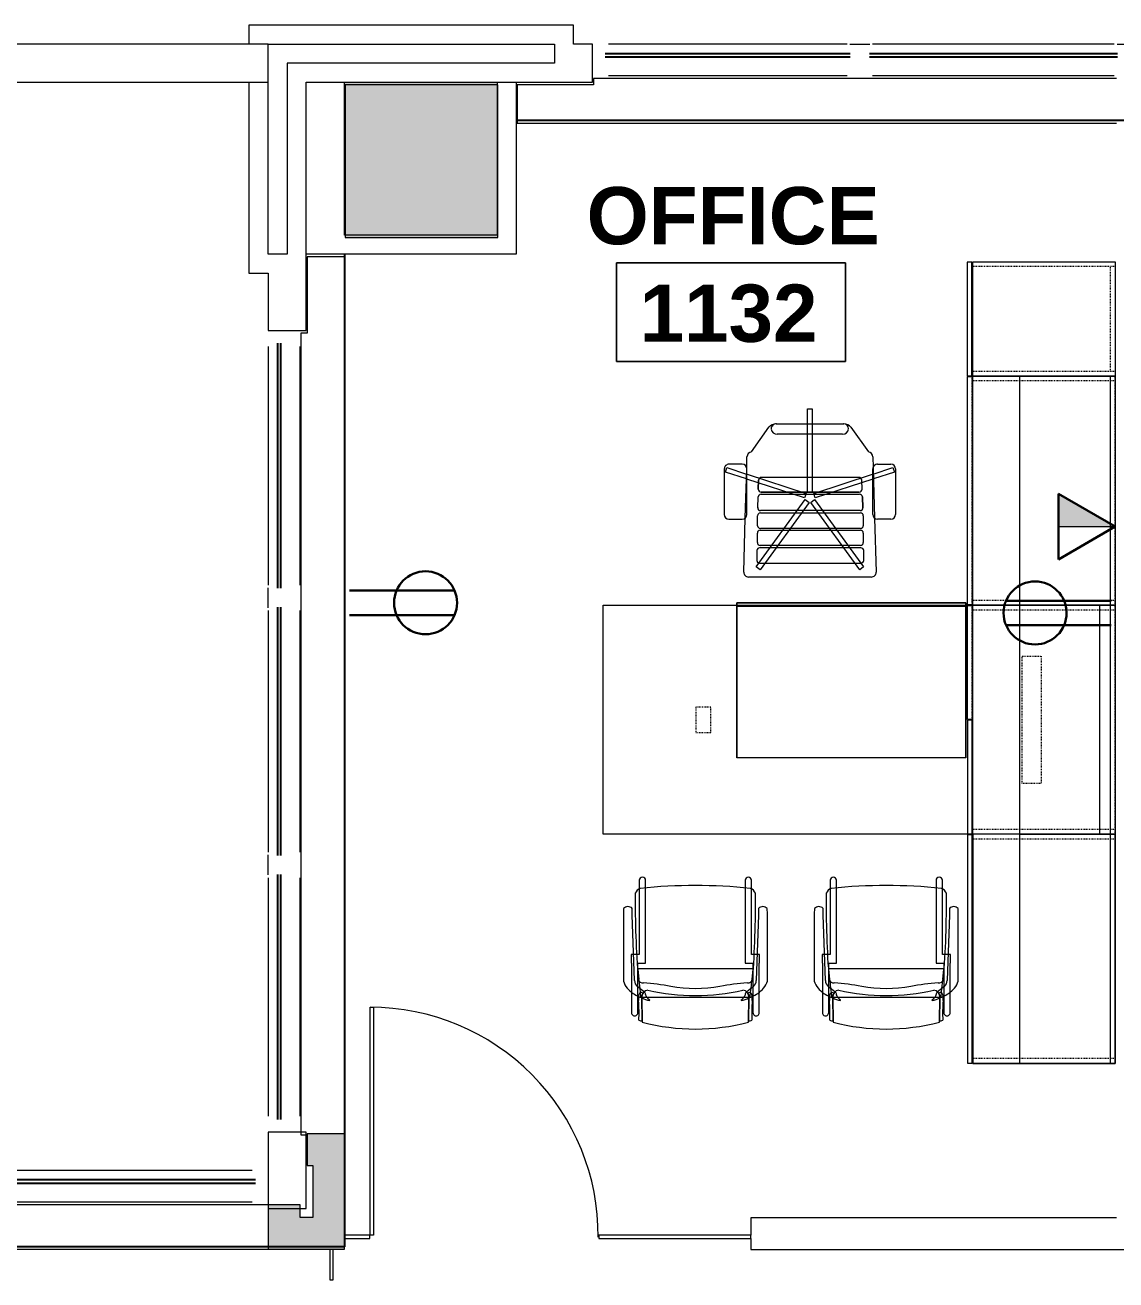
# Model space of a CAD drawing. Header units: inches. Extents: x -1221 to 179, y -822 to 880.
# Drawn here: x -846.2 to -674.8, y 656.5 to 853.7 of the extents above; entities that cross this region are included whole.
import ezdxf
from ezdxf.xclip import XClip

# ---------------------------------------------------------------- set-up
doc = ezdxf.new("R2010")
doc.units = ezdxf.units.IN
doc.header["$MEASUREMENT"] = 0
doc.header["$XCLIPFRAME"] = 2
doc.linetypes.add('L1$0$2DASHES', pattern=[163.199999, 71.999999, -24, 9.6, -24, 9.6, -24])
doc.linetypes.add('X1$0$Dash', pattern=[0.25, 0.125, -0.125])
doc.layers.add('L1$0$A-Anno-Revs-FinF', color=181, linetype='Continuous')
doc.layers.add('L1$0$GLZ_GLAZING', color=7, linetype='Continuous')
for name, color, linetype, lineweight in [('L1$0$ArchiCAD Windows_Pen_No__4', 4, 'Continuous', 9), ('L1$0$BB Columns_Pen_No__3', 7, 'Continuous', 20), ('L1$0$BB Columns_Pen_No__7', 7, 'Continuous', 20), ('L1$0$BB Columns_Pen_No__95', 8, 'Continuous', 20), ('L1$0$BB Shell_Pen_No__100', 7, 'Continuous', 20), ('L1$0$BB Shell_Pen_No__95', 8, 'Continuous', 20), ('X1$0$18_0109_REV_dwg _7_', 8, 'Continuous', 9), ('X1$0$A-ANNO-NOTE', 131, 'Continuous', 30), ('X1$0$A-AREA-IDEN', 2, 'Continuous', 9), ('X1$0$A-DOOR', 31, 'Continuous', 13), ('X1$0$A-WALL', 113, 'Continuous', 9), ('X1$0$A-WALL-PATT', 111, 'Continuous', 13), ('X1$0$I-FURN', 30, 'Continuous', 9), ('X1$0$I-FURN-PNLS', 30, 'X1$0$Dash', 9), ('X1$0$I-WALL', 2, 'Continuous', 9), ('X1$0$S-COLS', 52, 'Continuous', 9)]:
    doc.layers.add(name, color=color, linetype=linetype, lineweight=lineweight)
doc.styles.add('X1$0$Swis721 Lt BT_B', font='', dxfattribs={"height": 9})
doc.styles.get('X1$0$Swis721 Lt BT_B').set_extended_font_data('Swis721 Lt BT', bold=True)

# ---------------------------------------------------------------- blocks, each defined once
blk = doc.blocks.new('L1$0$window-fixed')
at = {"layer": 'L1$0$ArchiCAD Windows_Pen_No__4', "linetype": 'L1$0$2DASHES'}
for p, q in [((-6723.6, 3788.31), (-6761.1, 3788.31)), ((-6681.6, 3788.31), (-6719.6, 3788.31)), ((-6640.1, 3788.31), (-6677.6, 3788.31)), ((-6723.6, 3783.31), (-6761.1, 3783.31)), ((-6681.6, 3783.31), (-6719.6, 3783.31)), ((-6640.09, 3783.31), (-6677.6, 3783.31))]:
    blk.add_line(p, q, dxfattribs=at)
at = {"layer": 'L1$0$ArchiCAD Windows_Pen_No__4', "linetype": 'Continuous'}
for p, q in [((-6723.17, 3788.31), (-6721.6, 3788.31)), ((-6721.6, 3788.31), (-6720.02, 3788.31)), ((-6681.17, 3788.31), (-6679.6, 3788.31)), ((-6679.6, 3788.31), (-6678.02, 3788.31))]:
    blk.add_line(p, q, dxfattribs=at)
at = {"layer": 'L1$0$GLZ_GLAZING', "color": 30, "linetype": 'Continuous'}
for p, q in [((-6723.1, 3786.81), (-6761.6, 3786.81)), ((-6681.1, 3786.81), (-6720.1, 3786.81)), ((-6639.59, 3786.81), (-6678.1, 3786.81)), ((-6761.6, 3786.32), (-6723.1, 3786.31)), ((-6720.1, 3786.32), (-6681.1, 3786.31)), ((-6678.1, 3786.32), (-6639.6, 3786.31))]:
    blk.add_line(p, q, dxfattribs=at)
at = {"layer": 'L1$0$GLZ_GLAZING', "color": 30, "linetype": 'Continuous', "const_width": 0.00174}
for points in [[(-6763.6, 3783.31), (-6761.1, 3783.31), (-6761.1, 3786.06), (-6761.6, 3786.06), (-6761.6, 3787.06), (-6761.1, 3787.06), (-6761.1, 3788.31), (-6763.6, 3788.31), (-6763.6, 3787.06), (-6763.6, 3787.06), (-6763.6, 3786.06), (-6763.6, 3786.06)], [(-6723.1, 3786.06), (-6723.1, 3787.06), (-6761.6, 3787.06), (-6761.6, 3786.07), (-6723.1, 3786.06)], [(-6719.6, 3783.31), (-6723.6, 3783.31), (-6723.6, 3786.06), (-6723.1, 3786.06), (-6723.1, 3787.06), (-6723.6, 3787.06), (-6723.6, 3788.31), (-6719.6, 3788.31), (-6719.6, 3787.06), (-6720.1, 3787.06), (-6720.1, 3786.06), (-6719.6, 3786.06)], [(-6681.1, 3786.06), (-6681.1, 3787.06), (-6720.1, 3787.06), (-6720.1, 3786.07), (-6681.59, 3786.06)], [(-6677.6, 3783.31), (-6681.6, 3783.31), (-6681.6, 3786.06), (-6681.1, 3786.06), (-6681.1, 3787.06), (-6681.6, 3787.06), (-6681.6, 3788.31), (-6677.6, 3788.31), (-6677.6, 3787.06), (-6678.1, 3787.06), (-6678.1, 3786.06), (-6677.6, 3786.06)], [(-6639.59, 3786.06), (-6639.59, 3787.06), (-6678.1, 3787.06), (-6678.1, 3786.07), (-6639.59, 3786.06)]]:
    blk.add_lwpolyline(points, close=True, dxfattribs=at)
blk.add_lwpolyline([(-6637.6, 3783.31), (-6637.6, 3788.31), (-6640.1, 3788.31), (-6640.09, 3787.06), (-6639.59, 3787.06), (-6639.59, 3786.06), (-6640.09, 3786.06), (-6640.09, 3783.31), (-6637.6, 3783.31)], dxfattribs=at)
blk = doc.blocks.new('L1')
at = {"layer": 'L1$0$BB Columns_Pen_No__95', "linetype": 'Continuous', "lineweight": 0, "true_color": 0x3f3f3f}
blk.add_hatch(color=250, dxfattribs=at).paths.add_polyline_path([(-7162.69, 3767.32), (-7162.69, 3743.32), (-7138.69, 3743.32), (-7138.69, 3767.32)])
at = {"layer": 'L1$0$A-Anno-Revs-FinF'}
for p, q in [((-6985.69, 3761.32), (-7135.69, 3761.32)), ((-7162.69, 3740.32), (-7162.69, 3590.32)), ((-7162.69, 3590.32), (-7162.69, 3584.32)), ((-7162.69, 3584.32), (-7315.69, 3584.32))]:
    blk.add_line(p, q, dxfattribs=at)
at = {"layer": 'L1$0$BB Columns_Pen_No__3', "linetype": 'Continuous'}
for p, q in [((-7135.69, 3767.32), (-7135.69, 3740.32)), ((-7135.69, 3740.32), (-7168.69, 3740.32))]:
    blk.add_line(p, q, dxfattribs=at)
at = {"layer": 'L1$0$BB Columns_Pen_No__7', "linetype": 'Continuous', "flags": 128}
blk.add_lwpolyline([(-7162.69, 3767.32), (-7138.69, 3767.32), (-7138.69, 3743.32), (-7162.69, 3743.32)], close=True, dxfattribs=at)
at = {"layer": 'L1$0$BB Shell_Pen_No__100', "linetype": 'Continuous', "flags": 128}
for points in [[(-7177.69, 3776.32), (-7177.69, 3773.32)], [(-7126.69, 3776.32), (-7177.69, 3776.32)], [(-7126.69, 3773.32), (-7126.69, 3776.32)], [(-7174.69, 3740.32), (-7174.69, 3773.32)], [(-7174.69, 3773.32), (-7129.69, 3773.32)], [(-7168.69, 3767.32), (-7123.69, 3767.32), (-7123.69, 3773.32)], [(-7129.69, 3773.32), (-7129.69, 3770.32)], [(-7123.69, 3773.32), (-7126.69, 3773.32)], [(-7129.69, 3770.32), (-7171.69, 3770.32)], [(-7171.69, 3770.32), (-7171.69, 3740.32)], [(-7177.69, 3767.32), (-7177.69, 3740.32)], [(-7174.69, 3728.32), (-7168.69, 3728.32), (-7168.69, 3767.32)], [(-7177.69, 3740.32), (-7177.69, 3737.32)], [(-7171.69, 3740.32), (-7174.69, 3740.32)], [(-7177.69, 3737.32), (-7174.69, 3737.32)], [(-7174.69, 3737.32), (-7174.69, 3728.32)], [(-7168.69, 3602.32), (-7174.69, 3602.32), (-7174.69, 3590.32), (-7168.69, 3590.32)], [(-7168.69, 3590.32), (-7168.69, 3602.32)]]:
    blk.add_lwpolyline(points, dxfattribs=at)
at = {"layer": 'L1$0$BB Shell_Pen_No__95', "linetype": 'Continuous'}
for p, q in [((-7174.69, 3773.32), (-7177.69, 3773.32)), ((-7177.69, 3767.32), (-7174.69, 3767.32))]:
    blk.add_line(p, q, dxfattribs=at)
at = {"layer": 'L1$0$BB Shell_Pen_No__95', "linetype": 'Continuous', "flags": 128}
for points in [[(-7177.69, 3773.32), (-7405.44, 3773.32)], [(-7399.44, 3767.32), (-7177.69, 3767.32)]]:
    blk.add_lwpolyline(points, dxfattribs=at)
at = {"layer": 'L1$0$A-Anno-Revs-FinF'}
for p in [(-360.09, -14.99), (-537.09, -191.99)]:
    blk.add_blockref('L1$0$window-fixed', p, dxfattribs=at)
at = {"layer": 'L1$0$A-Anno-Revs-FinF', "rotation": 90}
blk.add_blockref('L1$0$window-fixed', (-3386.38, 10365.91), dxfattribs=at)
blk = doc.blocks.new('X1$0$F - EXECUTIVE DESK 2 - F - EXECUTIVE DESK 2-5031566-FIRST FLOOR POWER _ SIGNAL')
at = {"layer": 'X1$0$I-FURN'}
for p, q in [((23.5, -35.87), (23.5, -12)), ((23.5, -12), (23.5, -35.86)), ((23.5, -12), (59.5, -12)), ((23.5, -12), (59.5, -12)), ((59.5, -35.86), (59.5, -12)), ((59.5, -12), (59.5, -35.87)), ((23.5, -35.87), (23.5, -35.99)), ((23.5, -36), (23.5, -35.87)), ((23.5, -35.87), (23.5, -36)), ((23.5, -35.93), (23.5, -35.87)), ((59.5, -35.87), (23.5, -35.87)), ((59.5, -35.87), (23.5, -35.87)), ((23.5, -35.99), (23.5, -35.93)), ((23.5, -36), (23.5, -36.1)), ((23.5, -36.37), (23.5, -36)), ((23.5, -36.05), (23.5, -36)), ((23.5, -36.02), (23.5, -36.08)), ((23.5, -36.14), (23.5, -36.05)), ((23.5, -36.13), (23.5, -36.18)), ((23.5, -36.18), (23.5, -36.14)), ((23.5, -36.17), (23.5, -36.37)), ((23.5, -36.37), (59.5, -36.37)), ((59.5, -35.87), (59.5, -35.93)), ((59.5, -36), (59.5, -35.87)), ((59.5, -35.87), (59.5, -36)), ((59.5, -35.99), (59.5, -35.87)), ((59.5, -35.93), (59.5, -35.99)), ((59.5, -36), (59.5, -36.1)), ((59.5, -36), (59.5, -36.37)), ((59.5, -36.1), (59.5, -36)), ((59.5, -36.08), (59.5, -36.02)), ((59.5, -36.1), (59.5, -36.14)), ((59.5, -36.18), (59.5, -36.13)), ((59.5, -36.14), (59.5, -36.18)), ((59.5, -36.37), (59.5, -36.17)), ((37.84, -49.71), (37.6, -41.21)), ((38.35, -40.44), (57.65, -40.44)), ((58.4, -41.21), (58.16, -49.71)), ((39.55, -43.05), (39.55, -44.59)), ((39.55, -43.05), (39.55, -44.59)), ((39.56, -42.02), (40.16, -41.57)), ((47.26, -52.62), (39.56, -42.02)), ((55.91, -42.61), (39.99, -42.61)), ((55.91, -42.61), (39.99, -42.61)), ((40.16, -41.57), (47.86, -52.17)), ((48.14, -52.17), (55.84, -41.57)), ((56.44, -42.02), (48.74, -52.62)), ((55.84, -41.57), (56.44, -42.02)), ((56.35, -44.59), (56.35, -43.05)), ((56.35, -44.59), (56.35, -43.05)), ((39.99, -45.03), (55.9, -45.03)), ((39.99, -45.03), (55.9, -45.03)), ((39.61, -47.35), (39.61, -45.85)), ((39.61, -47.35), (39.61, -45.85)), ((40.06, -45.41), (55.82, -45.41)), ((40.06, -45.41), (55.82, -45.41)), ((56.26, -45.85), (56.26, -47.35)), ((56.26, -45.85), (56.26, -47.35)), ((39.61, -50.08), (39.61, -48.51)), ((39.61, -50.08), (39.61, -48.51)), ((55.82, -47.79), (40.06, -47.79)), ((55.82, -47.79), (40.06, -47.79)), ((40.06, -48.07), (55.78, -48.07)), ((40.06, -48.07), (55.78, -48.07)), ((56.22, -48.51), (56.22, -50.08)), ((56.22, -48.51), (56.22, -50.08)), ((34.54, -57.42), (34.54, -50.28)), ((35.28, -49.53), (37.36, -49.53)), ((38.06, -57.42), (37.84, -49.74)), ((38.11, -50.28), (38.11, -57.42)), ((55.78, -50.52), (40.06, -50.52)), ((55.78, -50.52), (40.06, -50.52)), ((40.12, -50.88), (55.75, -50.88)), ((40.12, -50.88), (55.75, -50.88)), ((57.9, -50.28), (57.9, -57.42)), ((58.16, -49.74), (57.94, -57.42)), ((60.72, -49.53), (58.64, -49.53)), ((61.47, -57.42), (61.47, -50.28)), ((38.11, -55.82), (47.17, -52.87)), ((39.76, -53.03), (39.68, -51.34)), ((39.68, -51.34), (39.76, -53.03)), ((47.17, -52.87), (47.41, -53.59)), ((47.86, -52.17), (47.26, -52.62)), ((48.74, -52.62), (48.14, -52.17)), ((48.6, -53.59), (48.83, -52.87)), ((48.83, -52.87), (57.9, -55.82)), ((56.19, -51.34), (56.11, -53.03)), ((56.19, -51.34), (56.11, -53.03)), ((47.41, -53.59), (38.15, -56.6)), ((39.8, -54.24), (39.84, -55.66)), ((39.8, -54.24), (39.84, -55.66)), ((55.67, -53.45), (40.2, -53.45)), ((55.67, -53.45), (40.2, -53.45)), ((55.67, -53.79), (40.24, -53.79)), ((40.24, -53.79), (55.67, -53.79)), ((47.63, -53.75), (48.38, -53.75)), ((47.63, -64.52), (47.63, -53.75)), ((48.38, -53.75), (48.38, -64.52)), ((57.85, -56.6), (48.6, -53.59)), ((56.07, -55.66), (56.11, -54.24)), ((56.11, -54.24), (56.07, -55.66)), ((34.71, -56.92), (38.01, -55.85)), ((34.95, -57.64), (34.71, -56.92)), ((38.04, -56.63), (34.95, -57.64)), ((38.01, -55.85), (38.11, -55.82)), ((38.11, -56.61), (38.04, -56.63)), ((40.28, -56.09), (55.63, -56.09)), ((40.28, -56.09), (55.63, -56.09)), ((57.9, -55.82), (57.99, -55.85)), ((57.96, -56.63), (57.9, -56.61)), ((61.06, -57.64), (57.96, -56.63)), ((57.99, -55.85), (61.29, -56.92)), ((61.29, -56.92), (61.06, -57.64)), ((37.36, -58.17), (35.28, -58.17)), ((38.06, -57.65), (38.06, -57.47)), ((38.11, -59.31), (38.06, -57.65)), ((57.94, -57.65), (57.89, -59.31)), ((57.94, -57.47), (57.94, -57.65)), ((58.64, -58.17), (60.72, -58.17)), ((41.56, -63.98), (38.81, -60.13)), ((57.19, -60.13), (54.44, -63.98)), ((42.87, -62.9), (53.13, -62.9)), ((53.31, -64.52), (42.69, -64.52)), ((53.27, -64.52), (42.73, -64.52)), ((47.63, -66.85), (47.63, -64.52)), ((48.38, -64.52), (48.38, -66.85)), ((48.38, -66.85), (47.63, -66.85))]:
    blk.add_line(p, q, dxfattribs=at)
for centre, radius, start, end in [((38.35, -41.19), 0.75, 90, 181.6253), ((57.65, -41.19), 0.75, 358.3747, 90), ((35.28, -50.28), 0.746, 90, 180), ((37.36, -50.28), 0.746, 0, 90), ((58.64, -50.28), 0.746, 90, 180), ((60.72, -50.28), 0.746, 0, 90), ((35.28, -57.42), 0.746, 180, 270), ((37.36, -57.42), 0.746, 270, 0), ((58.64, -57.42), 0.746, 180, 270), ((60.72, -57.42), 0.746, 270, 0), ((38.97, -59.29), 0.861, 181.6253, 259.2912), ((57.03, -59.29), 0.861, 280.7088, 358.3747), ((42.87, -63.87), 0.972, 90, 170), ((53.13, -63.87), 0.972, 10, 90), ((42.72, -63.02), 1.5, 219.5448, 268.6344), ((42.73, -63.71), 0.819, 180, 270), ((53.27, -63.71), 0.819, 270, 0), ((53.28, -63.02), 1.5, 271.3656, 320.4552)]:
    blk.add_arc(centre, radius, start, end, dxfattribs=at)
for centre, major_axis, ratio, start_param, end_param in [((39.99, -43.05), (0.441, 0), 0.994522, 1.570796, 3.141593), ((39.99, -43.05), (0.441, 0), 0.994522, 1.570796, 3.141593), ((55.91, -43.05), (0.441, 0), 0.994522, 0, 1.570796), ((55.91, -43.05), (0.441, 0), 0.994522, 0, 1.570796), ((39.99, -44.59), (0.441, 0), 0.994522, 3.141593, 4.712389), ((39.99, -44.59), (-0.441, 0), 0.994522, 0, 1.570796), ((55.9, -44.59), (-0.442, 0), 0.994522, 1.570796, 3.141593), ((55.9, -44.59), (-0.442, 0), 0.994522, 1.570796, 3.141593), ((40.06, -45.85), (0.441, 0), 0.999591, 1.570796, 3.141593), ((40.06, -45.85), (0.441, 0), 0.999591, 1.570796, 3.141593), ((55.82, -45.85), (0.441, 0), 0.999591, 0, 1.570796), ((55.82, -45.85), (-0.441, 0), 0.999591, 3.141593, 4.712389), ((40.06, -47.35), (0.441, 0), 0.999591, 3.141593, 4.712389), ((40.06, -47.35), (-0.441, 0), 0.999591, 0, 1.570796), ((40.06, -48.51), (0.441, 0), 0.999403, 1.570796, 3.141593), ((40.06, -48.51), (0.441, 0), 0.999403, 1.570796, 3.141593), ((55.78, -48.51), (0.441, 0), 0.999403, 0, 1.570796), ((55.78, -48.51), (0.441, 0), 0.999403, 0, 1.570796), ((55.82, -47.35), (0.441, 0), 0.999591, 4.712389, 6.283185), ((55.82, -47.35), (0.441, 0), 0.999591, 4.712389, 6.283185), ((40.06, -50.08), (0.441, 0), 0.999403, 3.141593, 4.712389), ((40.06, -50.08), (0.441, 0), 0.999403, 3.141593, 4.712389), ((40.12, -51.32), (0.441, 0), 0.998574, 1.570796, 3.191177), ((40.12, -51.32), (0.441, 0), 0.998574, 1.570796, 3.191177), ((55.75, -51.32), (0.441, 0), 0.998574, 6.233601, 7.853982), ((55.75, -51.32), (0.441, 0), 0.998574, 6.233601, 7.853982), ((55.78, -50.08), (0.441, 0), 0.999403, 4.712389, 6.283185), ((55.78, -50.08), (0.441, 0), 0.999403, 4.712389, 6.283185), ((40.2, -53.01), (0.441, 0), 0.998574, 3.191177, 4.712389), ((40.2, -53.01), (0.441, 0), 0.998574, 3.191177, 4.712389), ((55.67, -53.01), (0.441, 0), 0.998574, 4.712389, 6.233601), ((55.67, -53.01), (0.441, 0), 0.998574, 4.712389, 6.233601), ((40.24, -54.23), (0.441, 0), 0.99965, 1.570796, 3.16704), ((40.24, -54.23), (0.441, 0), 0.99965, 1.570796, 3.16704), ((55.67, -54.23), (0.441, 0), 0.99965, 6.257738, 7.853982), ((55.67, -54.23), (0.441, 0), 0.99965, 6.257738, 7.853982), ((40.28, -55.65), (0.441, 0), 0.99965, 3.16704, 4.712389), ((40.28, -55.65), (0.441, 0), 0.99965, 3.16704, 4.712389), ((55.63, -55.65), (0.441, 0), 0.99965, 4.712389, 6.257738), ((55.63, -55.65), (0.441, 0), 0.99965, 4.712389, 6.257738)]:
    blk.add_ellipse(centre, major_axis=major_axis, ratio=ratio, start_param=start_param, end_param=end_param, dxfattribs=at)
at = {"layer": 'X1$0$I-FURN-PNLS', "linetype": 'Continuous'}
for p, q in [((0, 36), (15, 36)), ((0, 0), (0, 36)), ((0, 36), (0, 0)), ((15, 36), (0, 36)), ((0, 36), (15, 36)), ((0, 0), (0, 36)), ((0.75, 36), (0.75, 0)), ((15, 36), (22.38, 36)), ((22.38, 36), (15, 36)), ((15, 36), (15, 0)), ((22.38, 36), (22.38, 0)), ((22.38, 0), (22.38, 36)), ((22.5, 35.94), (22.5, 0.06)), ((23.25, 35.94), (22.5, 35.94)), ((23.25, 0.06), (23.25, 35.94)), ((0, 0), (0.75, 0)), ((0, -72), (0, 0)), ((0, 0), (0.75, 0)), ((0, -72), (0, 0)), ((0, 0), (0.75, 0)), ((15, 0), (0, 0)), ((0.75, 0), (0.75, -72)), ((0.75, 0), (0.75, -72)), ((0.75, 0), (2.5, 0)), ((2.5, -36), (2.5, 0)), ((2.5, 0), (15, 0)), ((2.5, 0), (15, 0)), ((15, 0), (80.5, 0)), ((15, 0), (22.38, 0)), ((22.38, 0), (22.38, -36)), ((22.5, 0.06), (23.25, 0.06)), ((80.5, 0), (80.5, -36)), ((0, 0), (15, 0)), ((0, -72), (0, 0)), ((0, -72), (0, 0)), ((0, 0), (0.75, 0)), ((0, -36), (0, 0)), ((0.75, 0), (0.75, -72)), ((0.75, 0), (2.5, 0)), ((2.5, 0), (15, 0)), ((15, 0), (15, -72)), ((15, 0), (22.38, 0)), ((22.38, 0), (22.38, -36)), ((23.25, -0.06), (22.5, -0.06)), ((22.5, -0.06), (22.5, -17.94)), ((23.25, -17.94), (23.25, -0.06)), ((23.5, -36.37), (23.5, -12)), ((23.5, -12), (59.5, -12)), ((59.5, -12), (59.5, -36.37)), ((22.5, -17.94), (23.25, -17.94)), ((22.5, -18.06), (23.25, -18.06)), ((22.5, -35.94), (22.5, -18.06)), ((23.25, -18.06), (23.25, -35.94)), ((0, -36), (0.75, -36)), ((0, -72), (0, -36)), ((0.75, -36), (0, -36)), ((0.75, -36), (2.5, -36)), ((2.5, -36), (0.75, -36)), ((15, -36), (2.5, -36)), ((2.5, -36), (15, -36)), ((15, -36), (2.5, -36)), ((80.5, -36), (15, -36)), ((15, -36), (22.38, -36)), ((22.38, -36), (15, -36)), ((22.38, -36), (22.38, -72)), ((22.38, -36), (22.38, -72)), ((23.25, -35.94), (22.5, -35.94)), ((22.5, -36.06), (23.25, -36.06)), ((22.5, -71.94), (22.5, -36.06)), ((23.25, -36.06), (23.25, -71.94)), ((59.5, -36.37), (23.5, -36.37)), ((15, -72), (0, -72)), ((0.75, -72), (0, -72)), ((0.75, -72), (0, -72)), ((0.75, -72), (0, -72)), ((0, -72), (22.38, -72)), ((0, -90), (0, -72)), ((0.75, -72), (0, -72)), ((15, -72), (0.75, -72)), ((15, -72), (0.75, -72)), ((22.38, -72), (15, -72)), ((22.38, -72), (15, -72)), ((22.38, -72), (22.38, -90)), ((23.25, -71.94), (22.5, -71.94)), ((23.28, -72.06), (22.53, -72.06)), ((22.53, -72.06), (22.53, -89.94)), ((23.28, -89.94), (23.28, -72.06)), ((22.38, -90), (0, -90)), ((22.53, -89.94), (23.28, -89.94))]:
    blk.add_line(p, q, dxfattribs=at)
at = {"layer": 'X1$0$I-FURN-PNLS'}
for p, q in [((0, 0), (0, 36)), ((22.38, 0), (22.38, 36)), ((22.5, 0.06), (22.5, 35.94)), ((0, 35.25), (15, 35.25)), ((15, 35.25), (22.38, 35.25)), ((0, 0.75), (15, 0.75)), ((0, 0), (0, -72)), ((15, 0.75), (22.38, 0.75)), ((22.38, 0), (22.38, -36)), ((0, 0), (0, -36)), ((0, -0.75), (0.75, -0.75)), ((0.75, -0.75), (2.5, -0.75)), ((2.5, -0.75), (15, -0.75)), ((15, -0.75), (22.38, -0.75)), ((22.5, -17.94), (22.5, -0.06)), ((11.63, -8), (14.63, -8)), ((11.63, -28), (11.63, -8)), ((14.63, -8), (14.63, -28)), ((63.57, -16.03), (63.57, -19.97)), ((65.93, -16.03), (63.57, -16.03)), ((65.93, -19.97), (65.93, -16.03)), ((22.5, -18.06), (22.5, -35.94)), ((63.57, -19.97), (65.93, -19.97)), ((14.63, -28), (11.63, -28)), ((0, -35.25), (0.75, -35.25)), ((0.75, -35.25), (2.5, -35.25)), ((2.5, -35.25), (15, -35.25)), ((15, -35.25), (22.38, -35.25)), ((0, -36), (0, -72)), ((0, -36.75), (0.75, -36.75)), ((0.75, -36.75), (15, -36.75)), ((15, -36.75), (22.38, -36.75)), ((22.38, -36), (22.38, -72)), ((22.5, -36.06), (22.5, -71.94)), ((0, -71.25), (0.75, -71.25)), ((0, -72.75), (22.38, -72.75)), ((0.75, -71.25), (15, -71.25)), ((0.75, -72.75), (0.75, -89.25)), ((15, -71.25), (22.38, -71.25)), ((22.53, -89.94), (22.53, -72.06)), ((0, -89.25), (22.38, -89.25))]:
    blk.add_line(p, q, dxfattribs=at)
blk = doc.blocks.new('X1$0$F-Haworth_Chair_X99-Seminar - X99 Seminar Chair with Glides-V5-FIRST FLOOR POWER _ SIGNAL')
at = {"layer": 'X1$0$I-FURN'}
for p, q in [((-10.04, 10.02), (-10.04, 6.81)), ((-9.04, 7.4), (-9.04, 10.02)), ((-8.34, 11.52), (-8.42, 7.57)), ((-8.42, 7.57), (-8.34, 11.37)), ((8.42, 7.57), (8.34, 11.52)), ((8.34, 11.37), (8.42, 7.57)), ((9.04, 10.02), (9.04, 7.4)), ((10.04, 6.81), (10.04, 10.02)), ((-7.18, 7.99), (-7.21, 8.13)), ((7.21, 8.13), (7.18, 7.99)), ((-10.04, 6.81), (-10.04, 5)), ((-9.13, 5.92), (-8.07, 6.77)), ((-9.04, 5.99), (-9.04, 7.4)), ((-9.04, 3.62), (-9.04, 5.99)), ((-8.75, 6.22), (-8.88, 4.99)), ((-8.68, 6.87), (-8.75, 6.22)), ((-8.62, 7.42), (-8.68, 6.87)), ((-8.6, 7.6), (-8.62, 7.43)), ((-8.61, 6.81), (-8.23, 6.95)), ((-8.49, 7.6), (-8.56, 7.6)), ((-7.65, 7.6), (-8.4, 7.6)), ((-8.03, 6.81), (-7.95, 6.87)), ((7.65, 7.6), (-7.65, 7.6)), ((8.4, 7.6), (7.65, 7.6)), ((7.95, 6.87), (8.03, 6.81)), ((8.07, 6.77), (9.13, 5.92)), ((8.23, 6.95), (8.61, 6.81)), ((8.56, 7.6), (8.49, 7.6)), ((8.62, 7.43), (8.6, 7.6)), ((8.68, 6.87), (8.62, 7.42)), ((8.75, 6.22), (8.68, 6.87)), ((8.88, 4.99), (8.75, 6.22)), ((9.04, 7.4), (9.04, 5.99)), ((9.04, 5.99), (9.04, 3.62)), ((10.04, 5), (10.04, 6.81)), ((-11.32, 5.06), (-11.32, -5.48)), ((-10.04, 4.99), (-10.04, 2.27)), ((-9.92, -5.36), (-9.57, 4.97)), ((-8.9, 4.8), (-9.07, 3.2)), ((-8.88, 4.99), (-8.89, 4.91)), ((8.89, 4.91), (8.88, 4.99)), ((9.07, 3.2), (8.9, 4.8)), ((9.57, 4.97), (9.92, -5.36)), ((10.04, 2.27), (10.04, 4.99)), ((11.32, -5.48), (11.32, 5.06)), ((-10.04, 2.27), (-10.07, 2.27)), ((-10.07, 2.27), (-10.07, 0.89)), ((-9.07, 3.2), (-9.07, 3.12)), ((-9.07, 3.12), (9.07, 3.12)), ((-9.04, 3.43), (-9.04, 3.62)), ((-9.04, 3.12), (-9.04, 3.43)), ((-9.04, 2.27), (-9.04, 3.12)), ((-7.83, 2.27), (-9.04, 2.27)), ((-7.83, -9.57), (-7.83, 2.27)), ((9.04, 2.27), (7.83, 2.27)), ((7.83, 2.27), (7.83, -9.57)), ((9.04, 3.62), (9.04, 3.43)), ((9.04, 3.43), (9.04, 3.12)), ((9.04, 3.12), (9.04, 2.27)), ((9.07, 3.12), (9.07, 3.2)), ((10.07, 2.27), (10.04, 2.27)), ((10.07, 0.89), (10.07, 2.27)), ((-10.07, 0.89), (-9.71, 0.89)), ((-9.71, 0.89), (-9.2, 0.89)), ((-9.2, 0.89), (-8.82, 0.89)), ((-8.82, 0.89), (-8.82, -9.44)), ((8.82, 0.89), (9.2, 0.89)), ((8.82, -9.44), (8.82, 0.89)), ((9.2, 0.89), (9.71, 0.89)), ((9.71, 0.89), (10.07, 0.89)), ((-11.32, -5.48), (-11.3, -6.32)), ((-9.92, -6.36), (-9.92, -5.36)), ((9.92, -5.36), (9.92, -6.36)), ((11.3, -6.32), (11.32, -5.48)), ((-8.82, -9.44), (-8.82, -10.78)), ((-7.83, -10.78), (-7.83, -9.57)), ((7.83, -9.57), (7.83, -10.78)), ((8.82, -10.78), (8.82, -9.44))]:
    blk.add_line(p, q, dxfattribs=at)
for centre, radius, start, end in [((0, -20.29), 32.89, 75.3075, 104.696), ((-9.54, 10.02), 0.498, 360, 180), ((-36.06, 10.03), 27.2, 355.9857, 2.5118), ((0, -20.73), 33.17, 104.5766, 105.5522), ((0, -20.73), 33.17, 74.4478, 75.4234), ((36.06, 10.03), 27.2, 177.4882, 184.0143), ((9.54, 10.02), 0.498, 360, 180), ((-5.2, 7.86), 3.74, 175.9857, 189.9064), ((-4.71, -1.15), 9.61, 105.0666, 112.7369), ((-6.55, 6.76), 1.38, 117.0503, 145.9813), ((6.55, 6.76), 1.38, 34.0187, 62.9497), ((4.71, -1.15), 9.61, 67.2631, 74.9334), ((5.2, 7.86), 3.74, 350.0936, 4.0143), ((-7.87, 3.92), 3.63, 121.9522, 161.8211), ((-4.71, -1.15), 9.61, 116.0036, 121.9522), ((-8.18, 4.9), 1.39, 132.8922, 177.1987), ((-4.71, -1.15), 9.61, 113.5094, 116.0036), ((-8.28, 7.33), 0.613, 189.9064, 237.4573), ((-4.71, -1.15), 9.61, 112.927, 113.3607), ((-7.37, 7.55), 1.05, 178.8214, 214.7998), ((-7.37, 7.55), 1.05, 178.8214, 264.0446), ((-6.55, 6.76), 1.38, 147.5752, 174.9122), ((0, -26.49), 33.83, 77.2285, 102.7715), ((0, -15.97), 22.19, 79.9767, 100.0233), ((7.37, 7.55), 1.05, 275.9554, 1.1786), ((6.55, 6.76), 1.38, 5.0878, 32.4248), ((7.37, 7.55), 1.05, 325.2002, 1.1786), ((4.71, -1.15), 9.61, 66.6393, 67.073), ((4.71, -1.15), 9.61, 63.9964, 66.4906), ((8.28, 7.33), 0.613, 302.5427, 350.0936), ((4.71, -1.15), 9.61, 58.0478, 63.9964), ((8.18, 4.9), 1.39, 2.8013, 47.1078), ((7.87, 3.92), 3.63, 18.1789, 58.0478), ((144.06, -7.32), 153.52, 175.4787, 180.5251), ((-8.24, 4.59), 0.763, 84.2338, 165.7662), ((-11.32, 48.08), 42.84, 274.2301, 280.0233), ((11.32, 48.08), 42.84, 259.9767, 265.7699), ((8.24, 4.59), 0.763, 14.2338, 95.7662), ((-144.06, -7.32), 153.52, 359.4749, 4.5213), ((-10.58, -5.68), 0.956, 221.8901, 314.1099), ((10.58, -5.68), 0.956, 225.8901, 318.1099), ((-8.21, -8.28), 1.31, 200.0433, 249.9567), ((0, 75.01), 84.96, 264.1475, 275.8525), ((8.21, -8.28), 1.31, 290.0433, 339.9567), ((-8.32, -10.78), 0.495, 180, 360), ((8.32, -10.78), 0.495, 180, 360)]:
    blk.add_arc(centre, radius, start, end, dxfattribs=at)
blk = doc.blocks.new('X1$0$F-Haworth_Chair_X99-Seminar - X99 Seminar Chair with Glides-V6-FIRST FLOOR POWER _ SIGNAL')
at = {"layer": 'X1$0$I-FURN'}
for p, q in [((-10.04, 10.02), (-10.04, 6.81)), ((-9.04, 7.4), (-9.04, 10.02)), ((-8.34, 11.52), (-8.42, 7.57)), ((-8.42, 7.57), (-8.34, 11.37)), ((8.42, 7.57), (8.34, 11.52)), ((8.34, 11.37), (8.42, 7.57)), ((9.04, 10.02), (9.04, 7.4)), ((10.04, 6.81), (10.04, 10.02)), ((-7.18, 7.99), (-7.21, 8.13)), ((7.21, 8.13), (7.18, 7.99)), ((-10.04, 6.81), (-10.04, 5)), ((-9.13, 5.92), (-8.07, 6.77)), ((-9.04, 5.99), (-9.04, 7.4)), ((-9.04, 3.62), (-9.04, 5.99)), ((-8.75, 6.22), (-8.88, 4.99)), ((-8.68, 6.87), (-8.75, 6.22)), ((-8.62, 7.42), (-8.68, 6.87)), ((-8.6, 7.6), (-8.62, 7.43)), ((-8.61, 6.81), (-8.23, 6.95)), ((-8.49, 7.6), (-8.56, 7.6)), ((-7.65, 7.6), (-8.4, 7.6)), ((-8.03, 6.81), (-7.95, 6.87)), ((7.65, 7.6), (-7.65, 7.6)), ((8.4, 7.6), (7.65, 7.6)), ((7.95, 6.87), (8.03, 6.81)), ((8.07, 6.77), (9.13, 5.92)), ((8.23, 6.95), (8.61, 6.81)), ((8.56, 7.6), (8.49, 7.6)), ((8.62, 7.43), (8.6, 7.6)), ((8.68, 6.87), (8.62, 7.42)), ((8.75, 6.22), (8.68, 6.87)), ((8.88, 4.99), (8.75, 6.22)), ((9.04, 7.4), (9.04, 5.99)), ((9.04, 5.99), (9.04, 3.62)), ((10.04, 5), (10.04, 6.81)), ((-11.32, 5.06), (-11.32, -5.48)), ((-10.04, 4.99), (-10.04, 2.27)), ((-9.92, -5.36), (-9.57, 4.97)), ((-8.9, 4.8), (-9.07, 3.2)), ((-8.88, 4.99), (-8.89, 4.91)), ((8.89, 4.91), (8.88, 4.99)), ((9.07, 3.2), (8.9, 4.8)), ((9.57, 4.97), (9.92, -5.36)), ((10.04, 2.27), (10.04, 4.99)), ((11.32, -5.48), (11.32, 5.06)), ((-10.04, 2.27), (-10.07, 2.27)), ((-10.07, 2.27), (-10.07, 0.89)), ((-9.07, 3.2), (-9.07, 3.12)), ((-9.07, 3.12), (9.07, 3.12)), ((-9.04, 3.43), (-9.04, 3.62)), ((-9.04, 3.12), (-9.04, 3.43)), ((-9.04, 2.27), (-9.04, 3.12)), ((-7.83, 2.27), (-9.04, 2.27)), ((-7.83, -9.57), (-7.83, 2.27)), ((9.04, 2.27), (7.83, 2.27)), ((7.83, 2.27), (7.83, -9.57)), ((9.04, 3.62), (9.04, 3.43)), ((9.04, 3.43), (9.04, 3.12)), ((9.04, 3.12), (9.04, 2.27)), ((9.07, 3.12), (9.07, 3.2)), ((10.07, 2.27), (10.04, 2.27)), ((10.07, 0.89), (10.07, 2.27)), ((-10.07, 0.89), (-9.71, 0.89)), ((-9.71, 0.89), (-9.2, 0.89)), ((-9.2, 0.89), (-8.82, 0.89)), ((-8.82, 0.89), (-8.82, -9.44)), ((8.82, 0.89), (9.2, 0.89)), ((8.82, -9.44), (8.82, 0.89)), ((9.2, 0.89), (9.71, 0.89)), ((9.71, 0.89), (10.07, 0.89)), ((-11.32, -5.48), (-11.3, -6.32)), ((-9.92, -6.36), (-9.92, -5.36)), ((9.92, -5.36), (9.92, -6.36)), ((11.3, -6.32), (11.32, -5.48)), ((-8.82, -9.44), (-8.82, -10.78)), ((-7.83, -10.78), (-7.83, -9.57)), ((7.83, -9.57), (7.83, -10.78)), ((8.82, -10.78), (8.82, -9.44))]:
    blk.add_line(p, q, dxfattribs=at)
for centre, radius, start, end in [((0, -20.29), 32.89, 75.3075, 104.696), ((-9.54, 10.02), 0.498, 360, 180), ((-36.06, 10.03), 27.2, 355.9857, 2.5118), ((0, -20.73), 33.17, 104.5766, 105.5522), ((0, -20.73), 33.17, 74.4478, 75.4234), ((36.06, 10.03), 27.2, 177.4882, 184.0143), ((9.54, 10.02), 0.498, 360, 180), ((-5.2, 7.86), 3.74, 175.9857, 189.9064), ((-4.71, -1.15), 9.61, 105.0666, 112.7369), ((-6.55, 6.76), 1.38, 117.0503, 145.9813), ((6.55, 6.76), 1.38, 34.0187, 62.9497), ((4.71, -1.15), 9.61, 67.2631, 74.9334), ((5.2, 7.86), 3.74, 350.0936, 4.0143), ((-7.87, 3.92), 3.63, 121.9522, 161.8211), ((-4.71, -1.15), 9.61, 116.0036, 121.9522), ((-8.18, 4.9), 1.39, 132.8922, 177.1987), ((-4.71, -1.15), 9.61, 113.5094, 116.0036), ((-8.28, 7.33), 0.613, 189.9064, 237.4573), ((-4.71, -1.15), 9.61, 112.927, 113.3607), ((-7.37, 7.55), 1.05, 178.8214, 214.7998), ((-7.37, 7.55), 1.05, 178.8214, 264.0446), ((-6.55, 6.76), 1.38, 160.4467, 174.9122), ((-6.55, 6.76), 1.38, 147.5752, 160.4467), ((0, -26.49), 33.83, 77.2285, 102.7715), ((0, -15.97), 22.19, 79.9767, 100.0233), ((7.37, 7.55), 1.05, 275.9554, 1.1786), ((6.55, 6.76), 1.38, 19.5533, 32.4248), ((6.55, 6.76), 1.38, 5.0878, 19.5533), ((7.37, 7.55), 1.05, 325.2002, 1.1786), ((4.71, -1.15), 9.61, 66.6393, 67.073), ((4.71, -1.15), 9.61, 63.9964, 66.4906), ((8.28, 7.33), 0.613, 302.5427, 350.0936), ((4.71, -1.15), 9.61, 58.0478, 63.9964), ((8.18, 4.9), 1.39, 2.8013, 47.1078), ((7.87, 3.92), 3.63, 18.1789, 58.0478), ((144.06, -7.32), 153.52, 175.4787, 180.5251), ((-8.24, 4.59), 0.763, 84.2338, 165.7662), ((-11.32, 48.08), 42.84, 274.2301, 280.0233), ((11.32, 48.08), 42.84, 259.9767, 265.7699), ((8.24, 4.59), 0.763, 14.2338, 95.7662), ((-144.06, -7.32), 153.52, 359.4749, 4.5213), ((-10.58, -5.68), 0.956, 221.8901, 314.1099), ((10.58, -5.68), 0.956, 225.8901, 318.1099), ((-8.21, -8.28), 1.31, 200.0433, 249.9567), ((0, 75.01), 84.96, 264.1475, 275.8525), ((8.21, -8.28), 1.31, 290.0433, 339.9567), ((-8.32, -10.78), 0.495, 180, 360), ((8.32, -10.78), 0.495, 180, 360)]:
    blk.add_arc(centre, radius, start, end, dxfattribs=at)
blk = doc.blocks.new('X1$0$Single Glass Door - 36_ x 84_-4893000-FIRST FLOOR POWER _ SIGNAL')
at = {"layer": 'X1$0$A-DOOR', "lineweight": 20}
for p, q in [((17.40625, -0.25), (17.90625, -0.25)), ((17.40625, -36.0625), (17.40625, -0.25)), ((17.90625, -0.25), (17.90625, -36.0625)), ((17.90625, -36.0625), (17.40625, -36.0625))]:
    blk.add_line(p, q, dxfattribs=at)
at = {"layer": 'X1$0$A-DOOR', "lineweight": 9}
blk.add_arc((17.90625, -0.25), 35.8125, 179.5, 270, dxfattribs=at)
blk = doc.blocks.new('X1$0$Walls 1 - Walls 1-5280580-FIRST FLOOR POWER _ SIGNAL')
at = {"layer": 'X1$0$A-WALL'}
for p, q in [((-756.93, 844.31), (-768.93, 844.31)), ((-768.93, 844.31), (-768.93, 838.31)), ((-674.72, 845.31), (-756.93, 845.31)), ((-756.93, 845.31), (-756.93, 844.31)), ((-630.93, 845.31), (-670.09, 845.31)), ((-630.93, 844.31), (-630.93, 845.31)), ((-618.93, 844.31), (-630.93, 844.31)), ((-618.93, 838.31), (-618.93, 844.31)), ((-768.93, 838.31), (-674.72, 838.31)), ((-670.09, 838.31), (-618.93, 838.31))]:
    blk.add_line(p, q, dxfattribs=at)
blk = doc.blocks.new('X1$0$Walls 2 - Walls 1-5280805-FIRST FLOOR POWER _ SIGNAL')
at = {"layer": 'X1$0$A-WALL'}
for p, q in [((-629.61, 845.31), (-755.61, 845.31)), ((-755.61, 845.31), (-755.61, 844.31)), ((-629.61, 844.31), (-629.61, 845.31)), ((-617.61, 844.31), (-629.61, 844.31)), ((-617.61, 838.31), (-617.61, 844.31)), ((-755.45, 838.41), (-755.45, 838.31)), ((-755.45, 838.31), (-617.61, 838.31))]:
    blk.add_line(p, q, dxfattribs=at)
blk = doc.blocks.new('X1$0$Walls 26 - Walls 1-5286814-FIRST FLOOR POWER _ SIGNAL')
at = {"layer": 'X1$0$A-WALL'}
for p, q in [((-933.93, 667.31), (-948.93, 667.31)), ((-948.93, 667.31), (-948.93, 661.31)), ((-808.04, 668.31), (-933.93, 668.31)), ((-933.93, 668.31), (-933.93, 667.31)), ((-948.93, 661.31), (-808.04, 661.31))]:
    blk.add_line(p, q, dxfattribs=at)
blk = doc.blocks.new('X1$0$Concrete-Rectangular-Column - 24 X 24-V44-FIRST FLOOR POWER _ SIGNAL')
at = {"layer": 'X1$0$S-COLS'}
blk.add_hatch(color=7, dxfattribs=at).paths.add_polyline_path([(-12, -12), (12, -12), (12, 12), (-12, 12), (-12, 11.28)], flags=0)
at = {"layer": 'X1$0$S-COLS', "color": 8, "lineweight": 20}
for p, q in [((12, 12), (-12, 12)), ((-12, 12), (-12, -12)), ((12, -12), (12, 12)), ((-12, -12), (12, -12))]:
    blk.add_line(p, q, dxfattribs=at)
blk = doc.blocks.new('X1$0$Room Tag - Room Name and Number-3379422-FIRST FLOOR POWER _ SIGNAL')
at = {"layer": 'X1$0$A-AREA-IDEN'}
for p, q in [((-0.1881, -0.1636), (-0.1881, -0.0018)), ((-0.1881, -0.0018), (0.1869, -0.0018)), ((0.1869, -0.0018), (-0.1881, -0.0018)), ((-0.1881, -0.0018), (-0.1881, -0.1636)), ((0.1869, -0.0018), (0.1869, -0.1636)), ((0.1869, -0.1636), (0.1869, -0.0018)), ((0.1869, -0.1636), (-0.1881, -0.1636)), ((-0.1881, -0.1636), (0.1869, -0.1636))]:
    blk.add_line(p, q, dxfattribs=at)
blk = doc.blocks.new('X1')
at = {"layer": 'X1$0$A-ANNO-NOTE', "lineweight": 9}
blk.add_hatch(color=256, dxfattribs=at).paths.add_polyline_path([(-674.9, 774.91), (-683.84, 780.07), (-683.84, 774.91)], flags=0)
at = {"layer": 'X1$0$A-WALL-PATT', "lineweight": 9}
for points in [[(-801.93, 674.47), (-796.03, 674.47), (-796.03, 679.47), (-801.93, 679.47), (-801.93, 674.47)], [(-798.35, 666.32), (-796.03, 666.32), (-796.03, 674.47), (-801.03, 674.47), (-801.03, 666.32)], [(-808.04, 666.32), (-803.04, 666.32), (-803.04, 668.32), (-808.04, 668.31), (-808.04, 667.31)], [(-797.85, 661.32), (-796.03, 661.32), (-796.03, 666.32), (-808.04, 666.32), (-808.04, 661.32), (-798.35, 661.32)]]:
    blk.add_hatch(color=7, dxfattribs=at).paths.add_polyline_path(points, flags=0)
at = {"layer": 'X1$0$A-ANNO-NOTE', "lineweight": 9}
for p, q in [((-674.9, 774.91), (-683.84, 780.07)), ((-683.84, 780.07), (-683.84, 774.91)), ((-683.84, 774.91), (-674.9, 774.91))]:
    blk.add_line(p, q, dxfattribs=at)
at = {"layer": 'X1$0$A-ANNO-NOTE'}
for p, q in [((-674.9, 774.91), (-683.84, 780.07)), ((-683.84, 769.75), (-683.84, 780.07)), ((-674.9, 774.91), (-683.84, 769.75)), ((-795.28, 764.83), (-778.75, 764.83)), ((-675.56, 763.24), (-692.08, 763.24)), ((-795.28, 761), (-778.75, 761)), ((-675.56, 759.4), (-692.08, 759.4))]:
    blk.add_line(p, q, dxfattribs=at)
for centre in [(-783.31, 762.92), (-687.52, 761.32)]:
    blk.add_circle(centre, 4.95, dxfattribs=at)
at = {"layer": 'X1$0$A-WALL', "lineweight": 13}
blk.add_line((-732.18, 663.03), (-732.18, 663.53), dxfattribs=at)
at = {"layer": 'X1$0$I-WALL', "color": 8, "lineweight": 20}
for p, q in [((-796.03, 679.47), (-801.93, 679.47)), ((-801.93, 679.47), (-801.93, 674.47)), ((-796.03, 661.32), (-796.03, 679.47)), ((-801.93, 674.47), (-801.03, 674.47)), ((-801.03, 674.47), (-801.03, 666.32)), ((-808.04, 668.32), (-808.04, 661.32)), ((-803.04, 668.32), (-808.04, 668.32)), ((-803.04, 666.32), (-803.04, 668.32)), ((-801.03, 666.32), (-803.04, 666.32)), ((-808.04, 661.32), (-796.03, 661.32))]:
    blk.add_line(p, q, dxfattribs=at)
at = {"layer": 'X1$0$I-WALL', "lineweight": 13}
for p, q in [((-674.72, 666.28), (-732.18, 666.28)), ((-732.18, 666.28), (-732.18, 663.53)), ((-792.09, 663.53), (-796.03, 663.53)), ((-796.03, 663.03), (-792.09, 663.03)), ((-792.09, 663.03), (-792.09, 663.53)), ((-732.18, 663.53), (-756.09, 663.53)), ((-756.09, 663.53), (-756.09, 663.03)), ((-756.09, 663.03), (-732.18, 663.03)), ((-732.18, 663.03), (-732.18, 661.28)), ((-798.35, 661.32), (-798.35, 656.5)), ((-797.85, 656.5), (-797.85, 661.32)), ((-732.18, 661.28), (-600.63, 661.28)), ((-798.35, 656.5), (-797.85, 656.5))]:
    blk.add_line(p, q, dxfattribs=at)
at = {"layer": 'X1$0$18_0109_REV_dwg _7_'}
ref = blk.add_blockref('L1', (6366.63, -2922.6), dxfattribs=at)
XClip(ref).set_block_clipping_path([(-7587.3890141857, 2122.8758432012), (-6188.1189173454, 3796.6416784023)])
at = {"layer": 'X1$0$A-AREA-IDEN', "xscale": 95.99999999999994, "yscale": 95.99999999999994, "zscale": 95.99999999999994}
blk.add_blockref('X1$0$Room Tag - Room Name and Number-3379422-FIRST FLOOR POWER _ SIGNAL', (-735.26, 816.54), dxfattribs=at)
at = {"layer": 'X1$0$A-DOOR', "rotation": 180}
blk.add_blockref('X1$0$Single Glass Door - 36_ x 84_-4893000-FIRST FLOOR POWER _ SIGNAL', (-774.09, 663.28), dxfattribs=at)
at = {"layer": 'X1$0$A-WALL'}
for name in ['X1$0$Walls 1 - Walls 1-5280580-FIRST FLOOR POWER _ SIGNAL', 'X1$0$Walls 26 - Walls 1-5286814-FIRST FLOOR POWER _ SIGNAL']:
    blk.add_blockref(name, (0, 0), dxfattribs=at)
at = {"layer": 'X1$0$A-WALL', "rotation": 89.9999999999999}
blk.add_blockref('X1$0$Walls 2 - Walls 1-5280805-FIRST FLOOR POWER _ SIGNAL', (42.38, 1434.92), dxfattribs=at)
at = {"layer": 'X1$0$I-FURN', "rotation": 180}
for name, p in [('X1$0$F - EXECUTIVE DESK 2 - F - EXECUTIVE DESK 2-5031566-FIRST FLOOR POWER _ SIGNAL', (-674.9, 726.53)), ('X1$0$F-Haworth_Chair_X99-Seminar - X99 Seminar Chair with Glides-V5-FIRST FLOOR POWER _ SIGNAL', (-740.9, 708.53)), ('X1$0$F-Haworth_Chair_X99-Seminar - X99 Seminar Chair with Glides-V6-FIRST FLOOR POWER _ SIGNAL', (-710.9, 708.53))]:
    blk.add_blockref(name, p, dxfattribs=at)
at = {"layer": 'X1$0$S-COLS'}
blk.add_blockref('X1$0$Concrete-Rectangular-Column - 24 X 24-V44-FIRST FLOOR POWER _ SIGNAL', (-783.93, 832.31), dxfattribs=at)
at = {"layer": 'X1$0$A-AREA-IDEN', "char_height": 9, "attachment_point": 1, "style": 'X1$0$Swis721 Lt BT_B'}
for s, insert, width in [('OFFICE', (-758, 828.26), 54.843), ('1132', (-749.67, 812.94), 33.936)]:
    blk.add_mtext(s, dxfattribs=dict(at, insert=insert, width=width))

msp = doc.modelspace()

# ---------------------------------------------------------------- block references
at = {"color": 253}
msp.add_blockref('X1', (0, 0), dxfattribs=at)

doc.saveas('drawing.dxf')
